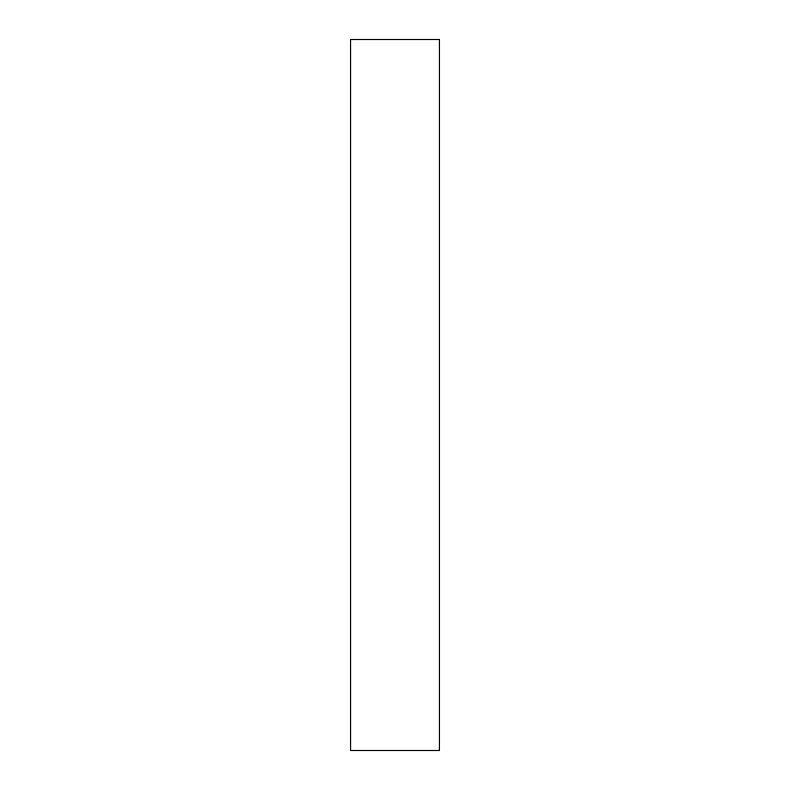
<?xml version="1.0" encoding="UTF-8"?>
<svg xmlns="http://www.w3.org/2000/svg" width="790" height="790" viewBox="0 0 790 790"><rect width="100%" height="100%" fill="white"/><g stroke="black" fill="none" stroke-linecap="round" stroke-linejoin="round"><path stroke-width="1.19" d="M439.438 39.5L350.562 39.5L350.562 750.5L439.438 750.5L439.438 39.5"/></g></svg>
